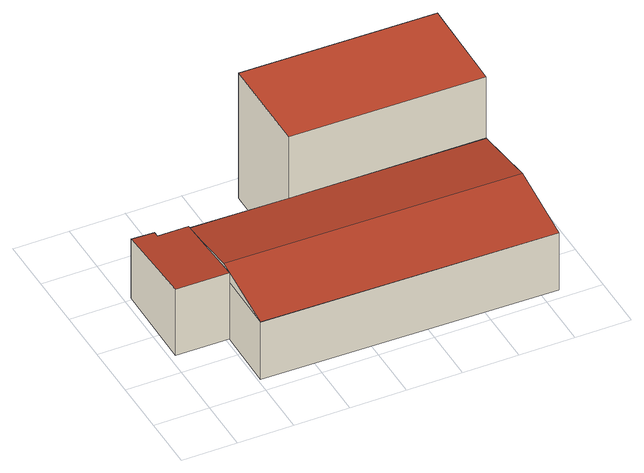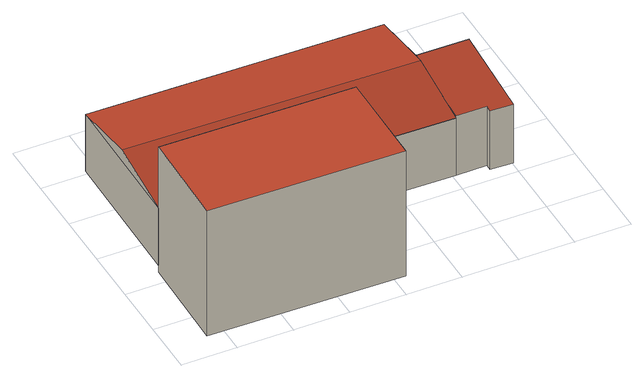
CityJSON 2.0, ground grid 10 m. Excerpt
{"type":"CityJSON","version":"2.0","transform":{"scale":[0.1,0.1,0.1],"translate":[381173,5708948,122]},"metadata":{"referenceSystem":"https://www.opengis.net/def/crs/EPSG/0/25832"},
"CityObjects":{
"building1":{"type":"Building","attributes":{"Gemeindeschluessel":"05911000","Geometrietyp2DReferenz":"3000","function":"31001_2100"},"children":["building1-1","building1-2"]},
"building1-1":{"type":"BuildingPart","attributes":{"roofType":"3100","measuredHeight":14.03,"storeysAboveGround":1},"parents":["building1"],"geometry":[{"type":"Solid","lod":"2","boundaries":[[[[0,1,2,3]],[[4,5,1,0]],[[6,7,5,4]],[[8,9,7,6]],[[3,2,10,11]],[[12,13,14,15,16,17]],[[15,14,18,19,4]],[[19,6,4]],[[19,18,20,8,6]],[[16,15,4,0]],[[17,16,0,3]],[[12,17,3,11]],[[1,5,7,9,10,2]],[[9,8,11,10]],[[18,14,13,20]],[[20,13,12,11,8]]]],"semantics":{"surfaces":[{"type":"WallSurface"},{"type":"RoofSurface"},{"type":"GroundSurface"},{"type":"ClosureSurface"}],"values":[[0,0,0,0,0,1,1,0,0,0,0,0,2,3,0,3]]}}]},
"building1-2":{"type":"BuildingPart","attributes":{"roofType":"2100","measuredHeight":13.51,"storeysAboveGround":1},"parents":["building1"],"geometry":[{"type":"Solid","lod":"2","boundaries":[[[[21,22,23,24]],[[25,26,22,21]],[[27,12,11,10,26,25]],[[28,29,9,8,20]],[[24,23,29,28]],[[20,13,27,25,21,24,28]],[[22,26,10,9,29,23]],[[12,27,13]],[[9,10,11,8]],[[11,12,13,20,8]]]],"semantics":{"surfaces":[{"type":"WallSurface"},{"type":"RoofSurface"},{"type":"GroundSurface"},{"type":"ClosureSurface"}],"values":[[0,0,0,0,0,1,2,0,3,3]]}}]},
"building2":{"type":"Building","attributes":{"Gemeindeschluessel":"05911000","Geometrietyp2DReferenz":"3000","function":"31001_2100","roofType":"1000","measuredHeight":25.48,"storeysAboveGround":4},"geometry":[{"type":"Solid","lod":"2","boundaries":[[[[30,31,32,33]],[[34,35,31,30]],[[36,37,35,34]],[[33,32,37,36]],[[34,30,33,36]],[[31,35,37,32]]]],"semantics":{"surfaces":[{"type":"WallSurface"},{"type":"RoofSurface"},{"type":"GroundSurface"}],"values":[[0,0,0,0,1,2]]}}]}
},
"vertices":[
[627,271,131],[627,271,15],[277,275,15],[277,275,131],[624,5,131],[624,5,15],[97,14,131],[97,14,15],[99,127,131],[99,127,15],[101,278,15],[101,278,131],[101,278,132],[100,228,141],[99,147,155],[626,139,155],[627,271,132],[277,275,132],[99,127,152],[97,14,132],[99,127,150],
[46,289,135],[46,289,15],[5,291,15],[5,291,135],[46,278,136],[46,278,15],[101,278,136],[3,128,150],[3,128,15],
[279,456,257],[279,456,2],[277,275,2],[277,275,257],[630,451,257],[630,451,2],[627,271,257],[627,271,2]
]}
